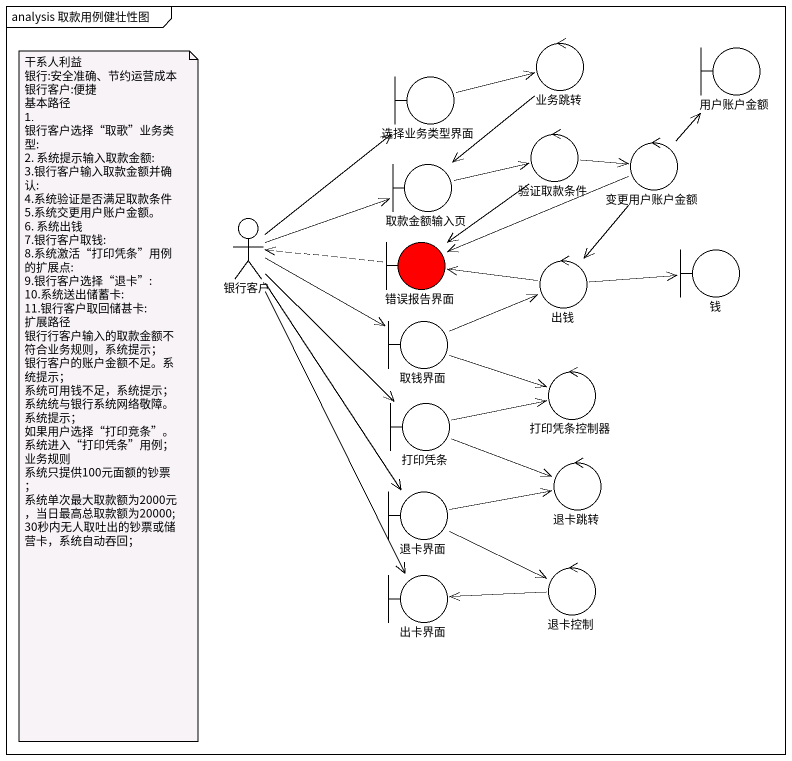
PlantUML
@startuml
mainframe analysis 取款用例健壮性图
control 业务跳转
boundary 用户账户金额
boundary 选择业务类型界面
control 验证取款条件
control 变更用户账户金额
boundary 取款金额输入页
actor 银行客户
boundary 错误报告界面 #FF0000
control 出钱
boundary 钱
boundary 取钱界面
control 打印凭条控制器
boundary 打印凭条
boundary 退卡界面
control 退卡跳转
boundary 出卡界面
control 退卡控制
业务跳转 --> 取款金额输入页
选择业务类型界面 -right-> 业务跳转
验证取款条件 -right-> 变更用户账户金额
验证取款条件 --> 错误报告界面
变更用户账户金额 -up-> 用户账户金额
变更用户账户金额 -left-> 错误报告界面
变更用户账户金额 --> 出钱
取款金额输入页 -right-> 验证取款条件
银行客户 -up-> 选择业务类型界面
银行客户 -right-> 取款金额输入页
银行客户 -right-> 取钱界面
银行客户 --> 打印凭条
银行客户 --> 退卡界面
银行客户 --> 出卡界面
错误报告界面 .left.> 银行客户
出钱 -left-> 错误报告界面
出钱 -right-> 钱
取钱界面 -right-> 出钱
取钱界面 -right-> 打印凭条控制器
打印凭条 -right-> 打印凭条控制器
打印凭条 -right-> 退卡跳转
退卡界面 -right-> 退卡跳转
退卡界面 -right-> 退卡控制
退卡控制 -left-> 出卡界面
note as N1
  干系人利益
  银行:安全准确、节约运营成本
  银行客户:便捷
  基本路径
  1. 银行客户选择“取歌”业务类型:
  2. 系统提示输入取款金额:
  3.银行客户输入取款金额并确认:
  4.系统验证是否满足取款条件
  5.系统交更用户账户金额。
  6. 系统出钱
  7.银行客户取钱:
  8.系统激活“打印凭条”用例的扩展点:
  9.银行客户选择“退卡”:
  10.系统送出储蓄卡:
  11.银行客户取回储甚卡:
  扩展路径
  银行行客户输入的取款金额不符合业务规则，系统提示；
  银行客户的账户金额不足。系统提示；
  系统可用钱不足，系统提示；
  系统统与银行系统网络敬障。系统提示；
  如果用户选择“打印竞条”。系统进入“打印凭条”用例；
  业务规则
  系统只提供100元面额的钞票；
  系统单次最大取款额为2000元，当日最高总取款额为20000;
  30秒内无人取吐出的钞票或储营卡，系统自动吞回；
end note
@enduml
